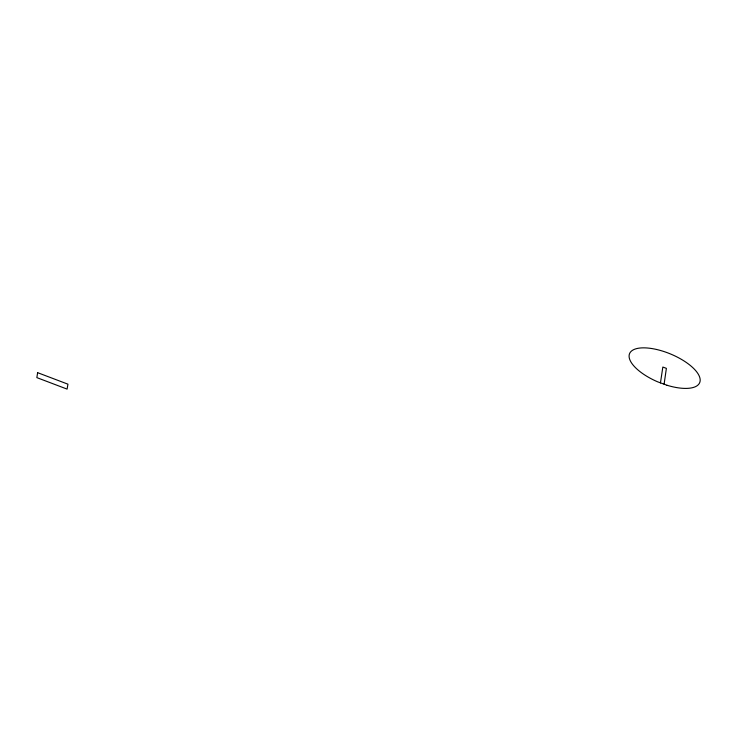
<?xml version="1.0" encoding="UTF-8"?>
<svg xmlns="http://www.w3.org/2000/svg" width="737" height="737" viewBox="0 0 737 737"><rect width="100%" height="100%" fill="white"/><g stroke="black" fill="none" stroke-linecap="round" stroke-linejoin="round"><path stroke-width="1.11" d="M664.092 384.272L666.386 368.353L662.839 367.054L660.453 382.936M37.624 372.673L36.85 377.62L67.095 389.108L67.942 384.18L37.624 372.673M667.04 385.267L657.533 381.775A37.946 15.33 22.5 0 1 635.994 348.785A37.946 15.33 22.5 0 1 695.783 370.748A37.946 15.33 22.5 0 1 667.04 385.267"/></g></svg>
